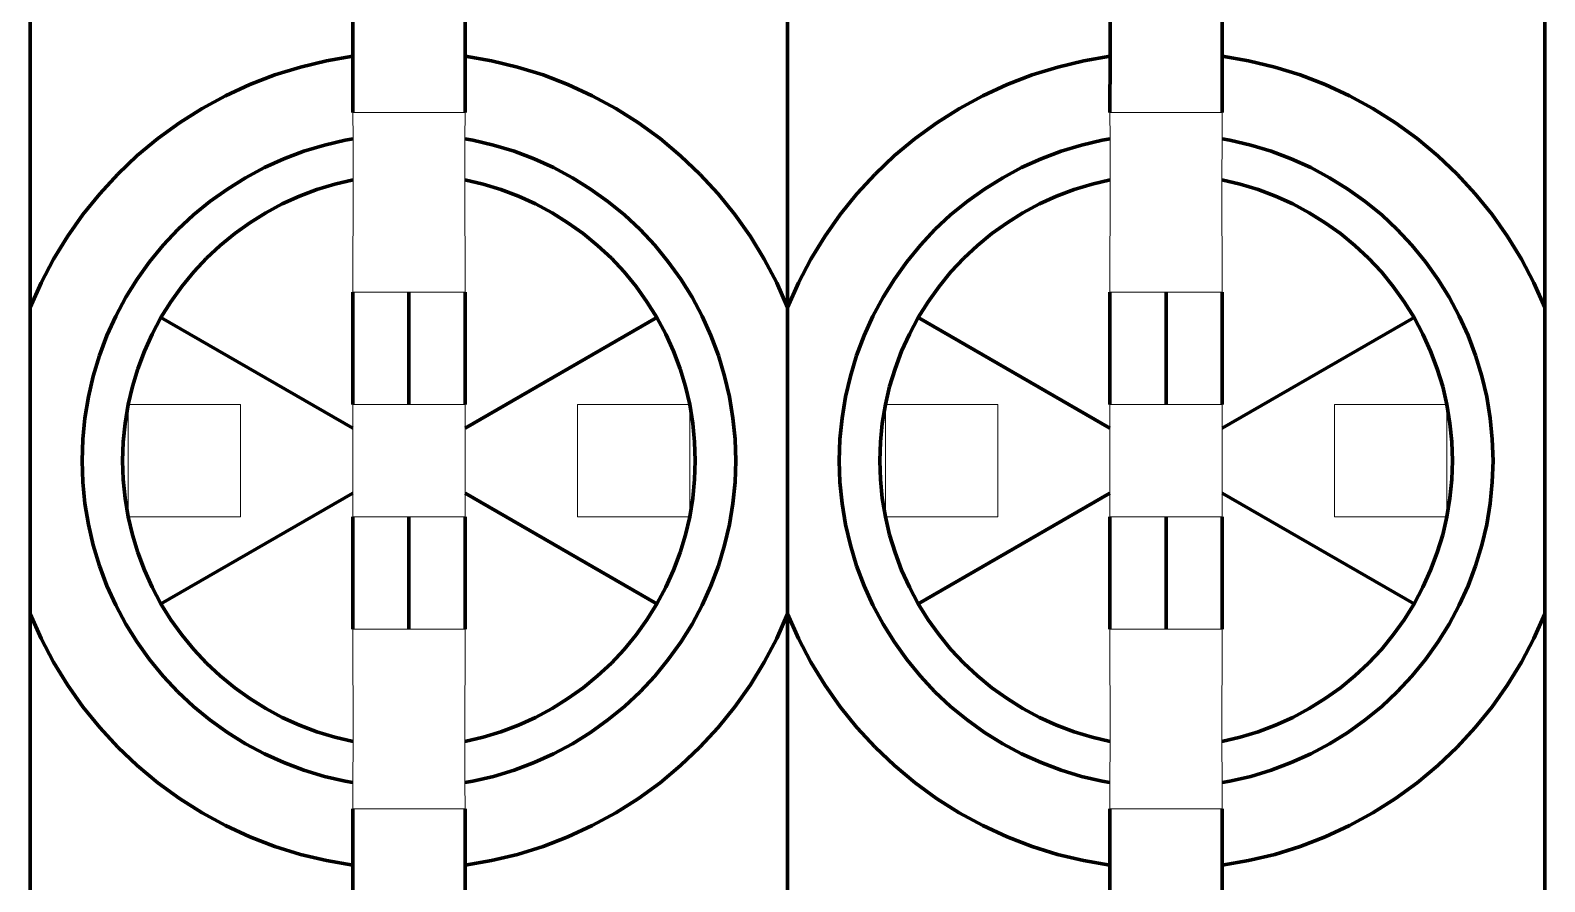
# Model space of a CAD drawing. Header units: millimetres. Extents: x -983 to 262, y -252 to 208.
# Drawn here: x 86.51 to 126.88, y 160.64 to 183.34 of the extents above; entities that cross this region are included whole.
import ezdxf

# ---------------------------------------------------------------- set-up
doc = ezdxf.new("R2010")
doc.units = ezdxf.units.MM
doc.header["$MEASUREMENT"] = 0
doc.layers.add('Layer 1', color=7, linetype='Continuous')

msp = doc.modelspace()

# ---------------------------------------------------------------- linework, layer by layer
at = {"layer": 'Layer 1', "lineweight": 80}
for points in [[(95.1091, 182.6491), (95.1091, 182.6491), (95.1056, 185.6432), (95.1056, 185.6432)], [(98.0998, 185.6432), (98.0998, 185.6432), (98.0998, 182.6491), (98.0998, 182.6491)], [(115.295, 182.6491), (115.295, 182.6491), (115.2915, 185.6432), (115.2915, 185.6432)], [(118.2857, 185.6432), (118.2857, 185.6432), (118.2857, 182.6491), (118.2857, 182.6491)], [(86.5089, 184.1161), (86.5089, 184.1161), (86.5089, 175.9496), (86.5089, 175.9496)], [(106.6948, 184.1161), (106.6948, 184.1161), (106.6948, 175.9496), (106.6948, 175.9496)], [(126.8807, 184.1161), (126.8807, 184.1161), (126.8807, 175.9496), (126.8807, 175.9496)], [(94.4064, 182.5291), (94.4064, 182.5291), (93.7123, 182.3611), (93.7123, 182.3611)], [(95.1091, 182.6491), (95.1091, 182.6491), (94.4064, 182.5291), (94.4064, 182.5291)], [(95.1056, 181.146), (95.1056, 181.146), (95.1091, 182.6491), (95.1091, 182.6491)], [(98.0998, 182.6491), (98.0998, 182.6491), (98.0998, 181.146), (98.0998, 181.146)], [(98.8025, 182.5291), (98.8025, 182.5291), (98.0998, 182.6491), (98.0998, 182.6491)], [(99.4966, 182.3611), (99.4966, 182.3611), (98.8025, 182.5291), (98.8025, 182.5291)], [(114.5923, 182.5291), (114.5923, 182.5291), (113.8982, 182.3611), (113.8982, 182.3611)], [(115.295, 182.6491), (115.295, 182.6491), (114.5923, 182.5291), (114.5923, 182.5291)], [(115.2915, 181.146), (115.2915, 181.146), (115.295, 182.6491), (115.295, 182.6491)], [(118.2857, 182.6491), (118.2857, 182.6491), (118.2857, 181.146), (118.2857, 181.146)], [(118.9884, 182.5291), (118.9884, 182.5291), (118.2857, 182.6491), (118.2857, 182.6491)], [(119.6825, 182.3611), (119.6825, 182.3611), (118.9884, 182.5291), (118.9884, 182.5291)], [(93.0319, 182.1503), (93.0319, 182.1503), (92.3652, 181.895), (92.3652, 181.895)], [(93.7123, 182.3611), (93.7123, 182.3611), (93.0319, 182.1503), (93.0319, 182.1503)], [(100.177, 182.1503), (100.177, 182.1503), (99.4966, 182.3611), (99.4966, 182.3611)], [(100.842, 181.8933), (100.842, 181.8933), (100.177, 182.1503), (100.177, 182.1503)], [(113.2178, 182.1503), (113.2178, 182.1503), (112.5511, 181.895), (112.5511, 181.895)], [(113.8982, 182.3611), (113.8982, 182.3611), (113.2178, 182.1503), (113.2178, 182.1503)], [(120.3629, 182.1503), (120.3629, 182.1503), (119.6825, 182.3611), (119.6825, 182.3611)], [(121.0279, 181.8933), (121.0279, 181.8933), (120.3629, 182.1503), (120.3629, 182.1503)], [(92.3652, 181.895), (92.3652, 181.895), (91.7173, 181.595), (91.7173, 181.595)], [(101.4898, 181.5933), (101.4898, 181.5933), (100.842, 181.8933), (100.842, 181.8933)], [(112.5511, 181.895), (112.5511, 181.895), (111.9032, 181.595), (111.9032, 181.595)], [(121.6757, 181.5933), (121.6757, 181.5933), (121.0279, 181.8933), (121.0279, 181.8933)], [(91.7173, 181.595), (91.7173, 181.595), (91.0918, 181.254), (91.0918, 181.254)], [(102.1171, 181.254), (102.1171, 181.254), (101.4898, 181.5933), (101.4898, 181.5933)], [(111.9032, 181.595), (111.9032, 181.595), (111.2777, 181.254), (111.2777, 181.254)], [(122.303, 181.254), (122.303, 181.254), (121.6757, 181.5933), (121.6757, 181.5933)], [(90.4885, 180.8735), (90.4885, 180.8735), (89.9109, 180.4536), (89.9109, 180.4536)], [(91.0918, 181.254), (91.0918, 181.254), (90.4885, 180.8735), (90.4885, 180.8735)], [(102.7186, 180.8718), (102.7186, 180.8718), (102.1171, 181.254), (102.1171, 181.254)], [(103.2962, 180.4519), (103.2962, 180.4519), (102.7186, 180.8718), (102.7186, 180.8718)], [(110.6744, 180.8735), (110.6744, 180.8735), (110.0968, 180.4536), (110.0968, 180.4536)], [(111.2777, 181.254), (111.2777, 181.254), (110.6744, 180.8735), (110.6744, 180.8735)], [(122.9045, 180.8718), (122.9045, 180.8718), (122.303, 181.254), (122.303, 181.254)], [(123.4821, 180.4519), (123.4821, 180.4519), (122.9045, 180.8718), (122.9045, 180.8718)], [(89.9109, 180.4536), (89.9109, 180.4536), (89.3625, 179.9977), (89.3625, 179.9977)], [(93.8014, 180.116), (93.8014, 180.116), (93.2684, 179.9155), (93.2684, 179.9155)], [(94.3481, 180.2805), (94.3481, 180.2805), (93.8014, 180.116), (93.8014, 180.116)], [(94.9017, 180.4108), (94.9017, 180.4108), (94.3481, 180.2805), (94.3481, 180.2805)], [(95.1125, 180.445), (95.1125, 180.445), (94.9017, 180.4108), (94.9017, 180.4108)], [(98.302, 180.4108), (98.302, 180.4108), (98.0963, 180.445), (98.0963, 180.445)], [(98.8573, 180.2805), (98.8573, 180.2805), (98.302, 180.4108), (98.302, 180.4108)], [(99.404, 180.116), (99.404, 180.116), (98.8573, 180.2805), (98.8573, 180.2805)], [(99.937, 179.9155), (99.937, 179.9155), (99.404, 180.116), (99.404, 180.116)], [(103.8447, 179.996), (103.8447, 179.996), (103.2962, 180.4519), (103.2962, 180.4519)], [(110.0968, 180.4536), (110.0968, 180.4536), (109.5484, 179.9977), (109.5484, 179.9977)], [(113.9873, 180.116), (113.9873, 180.116), (113.4543, 179.9155), (113.4543, 179.9155)], [(114.534, 180.2805), (114.534, 180.2805), (113.9873, 180.116), (113.9873, 180.116)], [(115.0876, 180.4108), (115.0876, 180.4108), (114.534, 180.2805), (114.534, 180.2805)], [(115.2984, 180.445), (115.2984, 180.445), (115.0876, 180.4108), (115.0876, 180.4108)], [(118.4879, 180.4108), (118.4879, 180.4108), (118.2822, 180.445), (118.2822, 180.445)], [(119.0432, 180.2805), (119.0432, 180.2805), (118.4879, 180.4108), (118.4879, 180.4108)], [(119.5899, 180.116), (119.5899, 180.116), (119.0432, 180.2805), (119.0432, 180.2805)], [(120.1229, 179.9155), (120.1229, 179.9155), (119.5899, 180.116), (119.5899, 180.116)], [(124.0306, 179.996), (124.0306, 179.996), (123.4821, 180.4519), (123.4821, 180.4519)], [(89.3625, 179.9977), (89.3625, 179.9977), (88.8449, 179.5058), (88.8449, 179.5058)], [(92.7491, 179.6789), (92.7491, 179.6789), (92.2452, 179.4099), (92.2452, 179.4099)], [(93.2684, 179.9155), (93.2684, 179.9155), (92.7491, 179.6789), (92.7491, 179.6789)], [(100.4563, 179.6789), (100.4563, 179.6789), (99.937, 179.9155), (99.937, 179.9155)], [(100.9602, 179.4099), (100.9602, 179.4099), (100.4563, 179.6789), (100.4563, 179.6789)], [(104.3605, 179.5041), (104.3605, 179.5041), (103.8447, 179.996), (103.8447, 179.996)], [(109.5484, 179.9977), (109.5484, 179.9977), (109.0308, 179.5058), (109.0308, 179.5058)], [(112.935, 179.6789), (112.935, 179.6789), (112.4311, 179.4099), (112.4311, 179.4099)], [(113.4543, 179.9155), (113.4543, 179.9155), (112.935, 179.6789), (112.935, 179.6789)], [(120.6422, 179.6789), (120.6422, 179.6789), (120.1229, 179.9155), (120.1229, 179.9155)], [(121.1461, 179.4099), (121.1461, 179.4099), (120.6422, 179.6789), (120.6422, 179.6789)], [(124.5464, 179.5041), (124.5464, 179.5041), (124.0306, 179.996), (124.0306, 179.996)], [(88.8449, 179.5058), (88.8449, 179.5058), (88.3616, 178.9814), (88.3616, 178.9814)], [(92.2452, 179.4099), (92.2452, 179.4099), (91.7619, 179.1082), (91.7619, 179.1082)], [(95.1142, 179.3499), (95.1142, 179.3499), (94.6275, 179.235), (94.6275, 179.235)], [(98.5779, 179.235), (98.5779, 179.235), (98.0912, 179.3499), (98.0912, 179.3499)], [(101.4435, 179.1082), (101.4435, 179.1082), (100.9602, 179.4099), (100.9602, 179.4099)], [(104.8438, 178.9797), (104.8438, 178.9797), (104.3605, 179.5041), (104.3605, 179.5041)], [(109.0308, 179.5058), (109.0308, 179.5058), (108.5475, 178.9814), (108.5475, 178.9814)], [(112.4311, 179.4099), (112.4311, 179.4099), (111.9478, 179.1082), (111.9478, 179.1082)], [(115.3001, 179.3499), (115.3001, 179.3499), (114.8134, 179.235), (114.8134, 179.235)], [(118.7638, 179.235), (118.7638, 179.235), (118.2771, 179.3499), (118.2771, 179.3499)], [(121.6294, 179.1082), (121.6294, 179.1082), (121.1461, 179.4099), (121.1461, 179.4099)], [(125.0297, 178.9797), (125.0297, 178.9797), (124.5464, 179.5041), (124.5464, 179.5041)], [(88.3616, 178.9814), (88.3616, 178.9814), (87.9125, 178.4261), (87.9125, 178.4261)], [(91.7619, 179.1082), (91.7619, 179.1082), (91.2974, 178.7774), (91.2974, 178.7774)], [(93.6831, 178.9146), (93.6831, 178.9146), (93.2272, 178.7089), (93.2272, 178.7089)], [(94.1493, 179.0911), (94.1493, 179.0911), (93.6831, 178.9146), (93.6831, 178.9146)], [(94.6275, 179.235), (94.6275, 179.235), (94.1493, 179.0911), (94.1493, 179.0911)], [(99.0561, 179.0911), (99.0561, 179.0911), (98.5779, 179.235), (98.5779, 179.235)], [(99.5223, 178.9146), (99.5223, 178.9146), (99.0561, 179.0911), (99.0561, 179.0911)], [(99.9782, 178.7089), (99.9782, 178.7089), (99.5223, 178.9146), (99.5223, 178.9146)], [(101.9063, 178.7774), (101.9063, 178.7774), (101.4435, 179.1082), (101.4435, 179.1082)], [(105.2929, 178.4261), (105.2929, 178.4261), (104.8438, 178.9797), (104.8438, 178.9797)], [(108.5475, 178.9814), (108.5475, 178.9814), (108.0984, 178.4261), (108.0984, 178.4261)], [(111.9478, 179.1082), (111.9478, 179.1082), (111.4833, 178.7774), (111.4833, 178.7774)], [(113.869, 178.9146), (113.869, 178.9146), (113.4131, 178.7089), (113.4131, 178.7089)], [(114.3352, 179.0911), (114.3352, 179.0911), (113.869, 178.9146), (113.869, 178.9146)], [(114.8134, 179.235), (114.8134, 179.235), (114.3352, 179.0911), (114.3352, 179.0911)], [(119.242, 179.0911), (119.242, 179.0911), (118.7638, 179.235), (118.7638, 179.235)], [(119.7082, 178.9146), (119.7082, 178.9146), (119.242, 179.0911), (119.242, 179.0911)], [(120.1641, 178.7089), (120.1641, 178.7089), (119.7082, 178.9146), (119.7082, 178.9146)], [(122.0922, 178.7774), (122.0922, 178.7774), (121.6294, 179.1082), (121.6294, 179.1082)], [(125.4788, 178.4261), (125.4788, 178.4261), (125.0297, 178.9797), (125.0297, 178.9797)], [(91.2974, 178.7774), (91.2974, 178.7774), (90.857, 178.4158), (90.857, 178.4158)], [(92.7868, 178.4724), (92.7868, 178.4724), (92.3635, 178.2084), (92.3635, 178.2084)], [(93.2272, 178.7089), (93.2272, 178.7089), (92.7868, 178.4724), (92.7868, 178.4724)], [(100.4186, 178.4724), (100.4186, 178.4724), (99.9782, 178.7089), (99.9782, 178.7089)], [(100.842, 178.2084), (100.842, 178.2084), (100.4186, 178.4724), (100.4186, 178.4724)], [(102.3485, 178.4158), (102.3485, 178.4158), (101.9063, 178.7774), (101.9063, 178.7774)], [(111.4833, 178.7774), (111.4833, 178.7774), (111.0429, 178.4158), (111.0429, 178.4158)], [(112.9727, 178.4724), (112.9727, 178.4724), (112.5494, 178.2084), (112.5494, 178.2084)], [(113.4131, 178.7089), (113.4131, 178.7089), (112.9727, 178.4724), (112.9727, 178.4724)], [(120.6045, 178.4724), (120.6045, 178.4724), (120.1641, 178.7089), (120.1641, 178.7089)], [(121.0279, 178.2084), (121.0279, 178.2084), (120.6045, 178.4724), (120.6045, 178.4724)], [(122.5344, 178.4158), (122.5344, 178.4158), (122.0922, 178.7774), (122.0922, 178.7774)], [(87.9125, 178.4261), (87.9125, 178.4261), (87.5012, 177.8434), (87.5012, 177.8434)], [(90.857, 178.4158), (90.857, 178.4158), (90.4405, 178.0251), (90.4405, 178.0251)], [(92.3635, 178.2084), (92.3635, 178.2084), (91.9573, 177.9188), (91.9573, 177.9188)], [(101.2482, 177.9188), (101.2482, 177.9188), (100.842, 178.2084), (100.842, 178.2084)], [(102.7632, 178.0251), (102.7632, 178.0251), (102.3485, 178.4158), (102.3485, 178.4158)], [(105.7042, 177.8417), (105.7042, 177.8417), (105.2929, 178.4261), (105.2929, 178.4261)], [(108.0984, 178.4261), (108.0984, 178.4261), (107.6871, 177.8434), (107.6871, 177.8434)], [(111.0429, 178.4158), (111.0429, 178.4158), (110.6264, 178.0251), (110.6264, 178.0251)], [(112.5494, 178.2084), (112.5494, 178.2084), (112.1432, 177.9188), (112.1432, 177.9188)], [(121.4341, 177.9188), (121.4341, 177.9188), (121.0279, 178.2084), (121.0279, 178.2084)], [(122.9491, 178.0251), (122.9491, 178.0251), (122.5344, 178.4158), (122.5344, 178.4158)], [(125.8901, 177.8417), (125.8901, 177.8417), (125.4788, 178.4261), (125.4788, 178.4261)], [(87.5012, 177.8434), (87.5012, 177.8434), (87.131, 177.235), (87.131, 177.235)], [(90.4405, 178.0251), (90.4405, 178.0251), (90.0514, 177.6086), (90.0514, 177.6086)], [(91.9573, 177.9188), (91.9573, 177.9188), (91.5716, 177.6017), (91.5716, 177.6017)], [(101.6338, 177.6017), (101.6338, 177.6017), (101.2482, 177.9188), (101.2482, 177.9188)], [(103.154, 177.6086), (103.154, 177.6086), (102.7632, 178.0251), (102.7632, 178.0251)], [(106.0761, 177.2333), (106.0761, 177.2333), (105.7042, 177.8417), (105.7042, 177.8417)], [(107.6871, 177.8434), (107.6871, 177.8434), (107.3169, 177.235), (107.3169, 177.235)], [(110.6264, 178.0251), (110.6264, 178.0251), (110.2373, 177.6086), (110.2373, 177.6086)], [(112.1432, 177.9188), (112.1432, 177.9188), (111.7575, 177.6017), (111.7575, 177.6017)], [(121.8197, 177.6017), (121.8197, 177.6017), (121.4341, 177.9188), (121.4341, 177.9188)], [(123.3399, 177.6086), (123.3399, 177.6086), (122.9491, 178.0251), (122.9491, 178.0251)], [(126.262, 177.2333), (126.262, 177.2333), (125.8901, 177.8417), (125.8901, 177.8417)], [(87.131, 177.235), (87.131, 177.235), (86.7985, 176.6025), (86.7985, 176.6025)], [(90.0514, 177.6086), (90.0514, 177.6086), (89.6898, 177.1681), (89.6898, 177.1681)], [(91.2066, 177.2607), (91.2066, 177.2607), (90.8655, 176.8956), (90.8655, 176.8956)], [(91.5716, 177.6017), (91.5716, 177.6017), (91.2066, 177.2607), (91.2066, 177.2607)], [(101.9988, 177.2607), (101.9988, 177.2607), (101.6338, 177.6017), (101.6338, 177.6017)], [(102.3399, 176.8956), (102.3399, 176.8956), (101.9988, 177.2607), (101.9988, 177.2607)], [(103.5156, 177.1681), (103.5156, 177.1681), (103.154, 177.6086), (103.154, 177.6086)], [(106.4069, 176.6025), (106.4069, 176.6025), (106.0761, 177.2333), (106.0761, 177.2333)], [(107.3169, 177.235), (107.3169, 177.235), (106.9844, 176.6025), (106.9844, 176.6025)], [(110.2373, 177.6086), (110.2373, 177.6086), (109.8757, 177.1681), (109.8757, 177.1681)], [(111.3925, 177.2607), (111.3925, 177.2607), (111.0514, 176.8956), (111.0514, 176.8956)], [(111.7575, 177.6017), (111.7575, 177.6017), (111.3925, 177.2607), (111.3925, 177.2607)], [(122.1847, 177.2607), (122.1847, 177.2607), (121.8197, 177.6017), (121.8197, 177.6017)], [(122.5258, 176.8956), (122.5258, 176.8956), (122.1847, 177.2607), (122.1847, 177.2607)], [(123.7015, 177.1681), (123.7015, 177.1681), (123.3399, 177.6086), (123.3399, 177.6086)], [(126.5928, 176.6025), (126.5928, 176.6025), (126.262, 177.2333), (126.262, 177.2333)], [(89.6898, 177.1681), (89.6898, 177.1681), (89.3573, 176.7054), (89.3573, 176.7054)], [(90.8655, 176.8956), (90.8655, 176.8956), (90.5485, 176.51), (90.5485, 176.51)], [(102.657, 176.51), (102.657, 176.51), (102.3399, 176.8956), (102.3399, 176.8956)], [(103.8481, 176.7054), (103.8481, 176.7054), (103.5156, 177.1681), (103.5156, 177.1681)], [(109.8757, 177.1681), (109.8757, 177.1681), (109.5432, 176.7054), (109.5432, 176.7054)], [(111.0514, 176.8956), (111.0514, 176.8956), (110.7344, 176.51), (110.7344, 176.51)], [(122.8429, 176.51), (122.8429, 176.51), (122.5258, 176.8956), (122.5258, 176.8956)], [(124.034, 176.7054), (124.034, 176.7054), (123.7015, 177.1681), (123.7015, 177.1681)], [(86.7985, 176.6025), (86.7985, 176.6025), (86.5089, 175.9496), (86.5089, 175.9496)], [(89.3573, 176.7054), (89.3573, 176.7054), (89.0557, 176.2204), (89.0557, 176.2204)], [(90.5485, 176.51), (90.5485, 176.51), (90.2571, 176.1038), (90.2571, 176.1038)], [(102.9483, 176.1038), (102.9483, 176.1038), (102.657, 176.51), (102.657, 176.51)], [(104.1497, 176.2204), (104.1497, 176.2204), (103.8481, 176.7054), (103.8481, 176.7054)], [(106.6948, 175.9496), (106.6948, 175.9496), (106.4069, 176.6025), (106.4069, 176.6025)], [(106.9844, 176.6025), (106.9844, 176.6025), (106.6948, 175.9496), (106.6948, 175.9496)], [(109.5432, 176.7054), (109.5432, 176.7054), (109.2416, 176.2204), (109.2416, 176.2204)], [(110.7344, 176.51), (110.7344, 176.51), (110.443, 176.1038), (110.443, 176.1038)], [(123.1342, 176.1038), (123.1342, 176.1038), (122.8429, 176.51), (122.8429, 176.51)], [(124.3356, 176.2204), (124.3356, 176.2204), (124.034, 176.7054), (124.034, 176.7054)], [(126.8807, 175.9496), (126.8807, 175.9496), (126.5928, 176.6025), (126.5928, 176.6025)], [(89.0557, 176.2204), (89.0557, 176.2204), (88.7866, 175.7182), (88.7866, 175.7182)], [(90.2571, 176.1038), (90.2571, 176.1038), (89.9932, 175.6805), (89.9932, 175.6805)], [(95.1056, 176.3557), (95.1056, 176.3557), (95.1056, 173.3616), (95.1056, 173.3616)], [(96.6036, 176.3557), (96.6036, 176.3557), (96.6036, 173.3616), (96.6036, 173.3616)], [(98.0998, 176.3557), (98.0998, 176.3557), (98.0998, 173.3616), (98.0998, 173.3616)], [(103.2122, 175.6805), (103.2122, 175.6805), (102.9483, 176.1038), (102.9483, 176.1038)], [(104.4171, 175.7182), (104.4171, 175.7182), (104.1497, 176.2204), (104.1497, 176.2204)], [(109.2416, 176.2204), (109.2416, 176.2204), (108.9725, 175.7182), (108.9725, 175.7182)], [(110.443, 176.1038), (110.443, 176.1038), (110.1791, 175.6805), (110.1791, 175.6805)], [(115.2915, 176.3557), (115.2915, 176.3557), (115.2915, 173.3616), (115.2915, 173.3616)], [(116.7895, 176.3557), (116.7895, 176.3557), (116.7895, 173.3616), (116.7895, 173.3616)], [(118.2857, 176.3557), (118.2857, 176.3557), (118.2857, 173.3616), (118.2857, 173.3616)], [(123.3981, 175.6805), (123.3981, 175.6805), (123.1342, 176.1038), (123.1342, 176.1038)], [(124.603, 175.7182), (124.603, 175.7182), (124.3356, 176.2204), (124.3356, 176.2204)], [(86.5089, 175.9496), (86.5089, 175.9496), (86.5089, 167.7778), (86.5089, 167.7778)], [(88.7866, 175.7182), (88.7866, 175.7182), (88.5518, 175.1989), (88.5518, 175.1989)], [(89.9932, 175.6805), (89.9932, 175.6805), (89.7584, 175.24), (89.7584, 175.24)], [(89.9932, 175.6805), (89.9932, 175.6805), (95.1056, 172.7275), (95.1056, 172.7275)], [(103.2122, 175.6805), (103.2122, 175.6805), (98.0998, 172.7275), (98.0998, 172.7275)], [(103.447, 175.24), (103.447, 175.24), (103.2122, 175.6805), (103.2122, 175.6805)], [(104.6536, 175.1989), (104.6536, 175.1989), (104.4171, 175.7182), (104.4171, 175.7182)], [(106.6948, 175.9496), (106.6948, 175.9496), (106.6948, 167.7778), (106.6948, 167.7778)], [(108.9725, 175.7182), (108.9725, 175.7182), (108.7377, 175.1989), (108.7377, 175.1989)], [(110.1791, 175.6805), (110.1791, 175.6805), (109.9443, 175.24), (109.9443, 175.24)], [(110.1791, 175.6805), (110.1791, 175.6805), (115.2915, 172.7275), (115.2915, 172.7275)], [(123.3981, 175.6805), (123.3981, 175.6805), (118.2857, 172.7275), (118.2857, 172.7275)], [(123.6329, 175.24), (123.6329, 175.24), (123.3981, 175.6805), (123.3981, 175.6805)], [(124.8395, 175.1989), (124.8395, 175.1989), (124.603, 175.7182), (124.603, 175.7182)], [(126.8807, 175.9496), (126.8807, 175.9496), (126.8807, 167.7778), (126.8807, 167.7778)], [(89.7584, 175.24), (89.7584, 175.24), (89.551, 174.7841), (89.551, 174.7841)], [(103.6527, 174.7841), (103.6527, 174.7841), (103.447, 175.24), (103.447, 175.24)], [(109.9443, 175.24), (109.9443, 175.24), (109.7369, 174.7841), (109.7369, 174.7841)], [(123.8386, 174.7841), (123.8386, 174.7841), (123.6329, 175.24), (123.6329, 175.24)], [(88.5518, 175.1989), (88.5518, 175.1989), (88.3513, 174.6642), (88.3513, 174.6642)], [(104.8541, 174.6642), (104.8541, 174.6642), (104.6536, 175.1989), (104.6536, 175.1989)], [(108.7377, 175.1989), (108.7377, 175.1989), (108.5372, 174.6642), (108.5372, 174.6642)], [(125.04, 174.6642), (125.04, 174.6642), (124.8395, 175.1989), (124.8395, 175.1989)], [(88.3513, 174.6642), (88.3513, 174.6642), (88.185, 174.1192), (88.185, 174.1192)], [(89.551, 174.7841), (89.551, 174.7841), (89.3762, 174.3162), (89.3762, 174.3162)], [(103.8292, 174.3162), (103.8292, 174.3162), (103.6527, 174.7841), (103.6527, 174.7841)], [(105.0187, 174.1192), (105.0187, 174.1192), (104.8541, 174.6642), (104.8541, 174.6642)], [(108.5372, 174.6642), (108.5372, 174.6642), (108.3709, 174.1192), (108.3709, 174.1192)], [(109.7369, 174.7841), (109.7369, 174.7841), (109.5621, 174.3162), (109.5621, 174.3162)], [(124.0151, 174.3162), (124.0151, 174.3162), (123.8386, 174.7841), (123.8386, 174.7841)], [(125.2046, 174.1192), (125.2046, 174.1192), (125.04, 174.6642), (125.04, 174.6642)], [(88.185, 174.1192), (88.185, 174.1192), (88.0565, 173.5639), (88.0565, 173.5639)], [(89.3762, 174.3162), (89.3762, 174.3162), (89.2305, 173.8381), (89.2305, 173.8381)], [(103.9749, 173.8381), (103.9749, 173.8381), (103.8292, 174.3162), (103.8292, 174.3162)], [(105.1489, 173.5639), (105.1489, 173.5639), (105.0187, 174.1192), (105.0187, 174.1192)], [(108.3709, 174.1192), (108.3709, 174.1192), (108.2424, 173.5639), (108.2424, 173.5639)], [(109.5621, 174.3162), (109.5621, 174.3162), (109.4164, 173.8381), (109.4164, 173.8381)], [(124.1608, 173.8381), (124.1608, 173.8381), (124.0151, 174.3162), (124.0151, 174.3162)], [(125.3348, 173.5639), (125.3348, 173.5639), (125.2046, 174.1192), (125.2046, 174.1192)], [(89.2305, 173.8381), (89.2305, 173.8381), (89.1191, 173.3599), (89.1191, 173.3599)], [(104.088, 173.3616), (104.088, 173.3616), (103.9749, 173.8381), (103.9749, 173.8381)], [(109.4164, 173.8381), (109.4164, 173.8381), (109.305, 173.3599), (109.305, 173.3599)], [(124.2739, 173.3616), (124.2739, 173.3616), (124.1608, 173.8381), (124.1608, 173.8381)], [(88.0565, 173.5639), (88.0565, 173.5639), (87.964, 173.0017), (87.964, 173.0017)], [(89.1191, 173.3599), (89.1191, 173.3599), (89.0368, 172.8595), (89.0368, 172.8595)], [(104.1686, 172.8595), (104.1686, 172.8595), (104.088, 173.3616), (104.088, 173.3616)], [(105.2415, 173.0017), (105.2415, 173.0017), (105.1489, 173.5639), (105.1489, 173.5639)], [(108.2424, 173.5639), (108.2424, 173.5639), (108.1499, 173.0017), (108.1499, 173.0017)], [(109.305, 173.3599), (109.305, 173.3599), (109.2227, 172.8595), (109.2227, 172.8595)], [(124.3545, 172.8595), (124.3545, 172.8595), (124.2739, 173.3616), (124.2739, 173.3616)], [(125.4274, 173.0017), (125.4274, 173.0017), (125.3348, 173.5639), (125.3348, 173.5639)], [(87.964, 173.0017), (87.964, 173.0017), (87.9074, 172.4344), (87.9074, 172.4344)], [(89.0368, 172.8595), (89.0368, 172.8595), (88.9871, 172.3641), (88.9871, 172.3641)], [(104.2183, 172.3641), (104.2183, 172.3641), (104.1686, 172.8595), (104.1686, 172.8595)], [(105.298, 172.4344), (105.298, 172.4344), (105.2415, 173.0017), (105.2415, 173.0017)], [(108.1499, 173.0017), (108.1499, 173.0017), (108.0933, 172.4344), (108.0933, 172.4344)], [(109.2227, 172.8595), (109.2227, 172.8595), (109.173, 172.3641), (109.173, 172.3641)], [(124.4042, 172.3641), (124.4042, 172.3641), (124.3545, 172.8595), (124.3545, 172.8595)], [(125.4839, 172.4344), (125.4839, 172.4344), (125.4274, 173.0017), (125.4274, 173.0017)], [(87.9074, 172.4344), (87.9074, 172.4344), (87.8885, 171.8637), (87.8885, 171.8637)], [(105.3169, 171.8637), (105.3169, 171.8637), (105.298, 172.4344), (105.298, 172.4344)], [(108.0933, 172.4344), (108.0933, 172.4344), (108.0744, 171.8637), (108.0744, 171.8637)], [(125.5028, 171.8637), (125.5028, 171.8637), (125.4839, 172.4344), (125.4839, 172.4344)], [(88.9871, 172.3641), (88.9871, 172.3641), (88.97, 171.8637), (88.97, 171.8637)], [(104.2337, 171.8637), (104.2337, 171.8637), (104.2183, 172.3641), (104.2183, 172.3641)], [(109.173, 172.3641), (109.173, 172.3641), (109.1559, 171.8637), (109.1559, 171.8637)], [(124.4196, 171.8637), (124.4196, 171.8637), (124.4042, 172.3641), (124.4042, 172.3641)], [(87.8885, 171.8637), (87.8885, 171.8637), (87.9074, 171.2947), (87.9074, 171.2947)], [(88.97, 171.8637), (88.97, 171.8637), (88.9871, 171.365), (88.9871, 171.365)], [(104.2183, 171.365), (104.2183, 171.365), (104.2337, 171.8637), (104.2337, 171.8637)], [(105.298, 171.2947), (105.298, 171.2947), (105.3169, 171.8637), (105.3169, 171.8637)], [(108.0744, 171.8637), (108.0744, 171.8637), (108.0933, 171.2947), (108.0933, 171.2947)], [(109.1559, 171.8637), (109.1559, 171.8637), (109.173, 171.365), (109.173, 171.365)], [(124.4042, 171.365), (124.4042, 171.365), (124.4196, 171.8637), (124.4196, 171.8637)], [(125.4839, 171.2947), (125.4839, 171.2947), (125.5028, 171.8637), (125.5028, 171.8637)], [(87.9074, 171.2947), (87.9074, 171.2947), (87.964, 170.7257), (87.964, 170.7257)], [(88.9871, 171.365), (88.9871, 171.365), (89.0368, 170.8679), (89.0368, 170.8679)], [(104.1686, 170.8679), (104.1686, 170.8679), (104.2183, 171.365), (104.2183, 171.365)], [(105.2415, 170.7257), (105.2415, 170.7257), (105.298, 171.2947), (105.298, 171.2947)], [(108.0933, 171.2947), (108.0933, 171.2947), (108.1499, 170.7257), (108.1499, 170.7257)], [(109.173, 171.365), (109.173, 171.365), (109.2227, 170.8679), (109.2227, 170.8679)], [(124.3545, 170.8679), (124.3545, 170.8679), (124.4042, 171.365), (124.4042, 171.365)], [(125.4274, 170.7257), (125.4274, 170.7257), (125.4839, 171.2947), (125.4839, 171.2947)], [(89.0368, 170.8679), (89.0368, 170.8679), (89.1174, 170.3675), (89.1174, 170.3675)], [(95.1056, 170.9999), (95.1056, 170.9999), (89.9932, 168.0486), (89.9932, 168.0486)], [(98.0998, 170.9999), (98.0998, 170.9999), (103.2122, 168.0486), (103.2122, 168.0486)], [(104.088, 170.3675), (104.088, 170.3675), (104.1686, 170.8679), (104.1686, 170.8679)], [(109.2227, 170.8679), (109.2227, 170.8679), (109.3033, 170.3675), (109.3033, 170.3675)], [(115.2915, 170.9999), (115.2915, 170.9999), (110.1791, 168.0486), (110.1791, 168.0486)], [(118.2857, 170.9999), (118.2857, 170.9999), (123.3981, 168.0486), (123.3981, 168.0486)], [(124.2739, 170.3675), (124.2739, 170.3675), (124.3545, 170.8679), (124.3545, 170.8679)], [(87.964, 170.7257), (87.964, 170.7257), (88.0565, 170.1635), (88.0565, 170.1635)], [(105.1489, 170.1635), (105.1489, 170.1635), (105.2415, 170.7257), (105.2415, 170.7257)], [(108.1499, 170.7257), (108.1499, 170.7257), (108.2424, 170.1635), (108.2424, 170.1635)], [(125.3348, 170.1635), (125.3348, 170.1635), (125.4274, 170.7257), (125.4274, 170.7257)], [(88.0565, 170.1635), (88.0565, 170.1635), (88.185, 169.6082), (88.185, 169.6082)], [(89.1174, 170.3675), (89.1174, 170.3675), (89.2305, 169.8893), (89.2305, 169.8893)], [(95.1056, 170.3675), (95.1056, 170.3675), (95.1056, 167.3734), (95.1056, 167.3734)], [(96.6036, 170.3675), (96.6036, 170.3675), (96.6036, 167.3734), (96.6036, 167.3734)], [(98.0998, 170.3675), (98.0998, 170.3675), (98.0998, 167.3734), (98.0998, 167.3734)], [(103.9749, 169.8893), (103.9749, 169.8893), (104.088, 170.3675), (104.088, 170.3675)], [(105.0187, 169.6082), (105.0187, 169.6082), (105.1489, 170.1635), (105.1489, 170.1635)], [(108.2424, 170.1635), (108.2424, 170.1635), (108.3709, 169.6082), (108.3709, 169.6082)], [(109.3033, 170.3675), (109.3033, 170.3675), (109.4164, 169.8893), (109.4164, 169.8893)], [(115.2915, 170.3675), (115.2915, 170.3675), (115.2915, 167.3734), (115.2915, 167.3734)], [(116.7895, 170.3675), (116.7895, 170.3675), (116.7895, 167.3734), (116.7895, 167.3734)], [(118.2857, 170.3675), (118.2857, 170.3675), (118.2857, 167.3734), (118.2857, 167.3734)], [(124.1608, 169.8893), (124.1608, 169.8893), (124.2739, 170.3675), (124.2739, 170.3675)], [(125.2046, 169.6082), (125.2046, 169.6082), (125.3348, 170.1635), (125.3348, 170.1635)], [(88.185, 169.6082), (88.185, 169.6082), (88.3513, 169.0632), (88.3513, 169.0632)], [(89.2305, 169.8893), (89.2305, 169.8893), (89.3762, 169.4112), (89.3762, 169.4112)], [(103.8292, 169.4112), (103.8292, 169.4112), (103.9749, 169.8893), (103.9749, 169.8893)], [(104.8541, 169.0632), (104.8541, 169.0632), (105.0187, 169.6082), (105.0187, 169.6082)], [(108.3709, 169.6082), (108.3709, 169.6082), (108.5372, 169.0632), (108.5372, 169.0632)], [(109.4164, 169.8893), (109.4164, 169.8893), (109.5621, 169.4112), (109.5621, 169.4112)], [(124.0151, 169.4112), (124.0151, 169.4112), (124.1608, 169.8893), (124.1608, 169.8893)], [(125.04, 169.0632), (125.04, 169.0632), (125.2046, 169.6082), (125.2046, 169.6082)], [(89.3762, 169.4112), (89.3762, 169.4112), (89.551, 168.9433), (89.551, 168.9433)], [(103.6527, 168.9433), (103.6527, 168.9433), (103.8292, 169.4112), (103.8292, 169.4112)], [(109.5621, 169.4112), (109.5621, 169.4112), (109.7369, 168.9433), (109.7369, 168.9433)], [(123.8386, 168.9433), (123.8386, 168.9433), (124.0151, 169.4112), (124.0151, 169.4112)], [(88.3513, 169.0632), (88.3513, 169.0632), (88.5518, 168.5285), (88.5518, 168.5285)], [(89.551, 168.9433), (89.551, 168.9433), (89.7584, 168.4891), (89.7584, 168.4891)], [(103.447, 168.4891), (103.447, 168.4891), (103.6527, 168.9433), (103.6527, 168.9433)], [(104.6536, 168.5285), (104.6536, 168.5285), (104.8541, 169.0632), (104.8541, 169.0632)], [(108.5372, 169.0632), (108.5372, 169.0632), (108.7377, 168.5285), (108.7377, 168.5285)], [(109.7369, 168.9433), (109.7369, 168.9433), (109.9443, 168.4891), (109.9443, 168.4891)], [(123.6329, 168.4891), (123.6329, 168.4891), (123.8386, 168.9433), (123.8386, 168.9433)], [(124.8395, 168.5285), (124.8395, 168.5285), (125.04, 169.0632), (125.04, 169.0632)], [(88.5518, 168.5285), (88.5518, 168.5285), (88.7866, 168.0092), (88.7866, 168.0092)], [(89.7584, 168.4891), (89.7584, 168.4891), (89.9932, 168.0486), (89.9932, 168.0486)], [(103.2122, 168.0486), (103.2122, 168.0486), (103.447, 168.4891), (103.447, 168.4891)], [(104.4171, 168.0092), (104.4171, 168.0092), (104.6536, 168.5285), (104.6536, 168.5285)], [(108.7377, 168.5285), (108.7377, 168.5285), (108.9725, 168.0092), (108.9725, 168.0092)], [(109.9443, 168.4891), (109.9443, 168.4891), (110.1791, 168.0486), (110.1791, 168.0486)], [(123.3981, 168.0486), (123.3981, 168.0486), (123.6329, 168.4891), (123.6329, 168.4891)], [(124.603, 168.0092), (124.603, 168.0092), (124.8395, 168.5285), (124.8395, 168.5285)], [(88.7866, 168.0092), (88.7866, 168.0092), (89.0557, 167.507), (89.0557, 167.507)], [(89.9932, 168.0486), (89.9932, 168.0486), (90.2571, 167.6236), (90.2571, 167.6236)], [(102.9483, 167.6236), (102.9483, 167.6236), (103.2122, 168.0486), (103.2122, 168.0486)], [(104.1497, 167.507), (104.1497, 167.507), (104.4171, 168.0092), (104.4171, 168.0092)], [(108.9725, 168.0092), (108.9725, 168.0092), (109.2416, 167.507), (109.2416, 167.507)], [(110.1791, 168.0486), (110.1791, 168.0486), (110.443, 167.6236), (110.443, 167.6236)], [(123.1342, 167.6236), (123.1342, 167.6236), (123.3981, 168.0486), (123.3981, 168.0486)], [(124.3356, 167.507), (124.3356, 167.507), (124.603, 168.0092), (124.603, 168.0092)], [(86.5089, 167.7778), (86.5089, 167.7778), (86.5089, 159.613), (86.5089, 159.613)], [(86.5089, 167.7778), (86.5089, 167.7778), (86.7985, 167.1266), (86.7985, 167.1266)], [(90.2571, 167.6236), (90.2571, 167.6236), (90.5485, 167.2191), (90.5485, 167.2191)], [(102.657, 167.2191), (102.657, 167.2191), (102.9483, 167.6236), (102.9483, 167.6236)], [(106.4069, 167.1266), (106.4069, 167.1266), (106.6948, 167.7778), (106.6948, 167.7778)], [(106.6948, 167.7778), (106.6948, 167.7778), (106.6948, 159.613), (106.6948, 159.613)], [(106.6948, 167.7778), (106.6948, 167.7778), (106.9844, 167.1266), (106.9844, 167.1266)], [(110.443, 167.6236), (110.443, 167.6236), (110.7344, 167.2191), (110.7344, 167.2191)], [(122.8429, 167.2191), (122.8429, 167.2191), (123.1342, 167.6236), (123.1342, 167.6236)], [(126.5928, 167.1266), (126.5928, 167.1266), (126.8807, 167.7778), (126.8807, 167.7778)], [(126.8807, 167.7778), (126.8807, 167.7778), (126.8807, 159.613), (126.8807, 159.613)], [(89.0557, 167.507), (89.0557, 167.507), (89.3573, 167.022), (89.3573, 167.022)], [(90.5485, 167.2191), (90.5485, 167.2191), (90.8655, 166.8318), (90.8655, 166.8318)], [(102.3399, 166.8318), (102.3399, 166.8318), (102.657, 167.2191), (102.657, 167.2191)], [(103.8481, 167.022), (103.8481, 167.022), (104.1497, 167.507), (104.1497, 167.507)], [(109.2416, 167.507), (109.2416, 167.507), (109.5432, 167.022), (109.5432, 167.022)], [(110.7344, 167.2191), (110.7344, 167.2191), (111.0514, 166.8318), (111.0514, 166.8318)], [(122.5258, 166.8318), (122.5258, 166.8318), (122.8429, 167.2191), (122.8429, 167.2191)], [(124.034, 167.022), (124.034, 167.022), (124.3356, 167.507), (124.3356, 167.507)], [(86.7985, 167.1266), (86.7985, 167.1266), (87.131, 166.4942), (87.131, 166.4942)], [(89.3573, 167.022), (89.3573, 167.022), (89.6898, 166.5593), (89.6898, 166.5593)], [(90.8655, 166.8318), (90.8655, 166.8318), (91.2066, 166.4667), (91.2066, 166.4667)], [(101.9988, 166.4667), (101.9988, 166.4667), (102.3399, 166.8318), (102.3399, 166.8318)], [(103.5156, 166.5593), (103.5156, 166.5593), (103.8481, 167.022), (103.8481, 167.022)], [(106.0761, 166.4942), (106.0761, 166.4942), (106.4069, 167.1266), (106.4069, 167.1266)], [(106.9844, 167.1266), (106.9844, 167.1266), (107.3169, 166.4942), (107.3169, 166.4942)], [(109.5432, 167.022), (109.5432, 167.022), (109.8757, 166.5593), (109.8757, 166.5593)], [(111.0514, 166.8318), (111.0514, 166.8318), (111.3925, 166.4667), (111.3925, 166.4667)], [(122.1847, 166.4667), (122.1847, 166.4667), (122.5258, 166.8318), (122.5258, 166.8318)], [(123.7015, 166.5593), (123.7015, 166.5593), (124.034, 167.022), (124.034, 167.022)], [(126.262, 166.4942), (126.262, 166.4942), (126.5928, 167.1266), (126.5928, 167.1266)], [(87.131, 166.4942), (87.131, 166.4942), (87.5012, 165.8857), (87.5012, 165.8857)], [(89.6898, 166.5593), (89.6898, 166.5593), (90.0514, 166.1188), (90.0514, 166.1188)], [(91.2066, 166.4667), (91.2066, 166.4667), (91.5716, 166.1257), (91.5716, 166.1257)], [(101.6338, 166.1257), (101.6338, 166.1257), (101.9988, 166.4667), (101.9988, 166.4667)], [(103.154, 166.1188), (103.154, 166.1188), (103.5156, 166.5593), (103.5156, 166.5593)], [(105.7042, 165.8857), (105.7042, 165.8857), (106.0761, 166.4942), (106.0761, 166.4942)], [(107.3169, 166.4942), (107.3169, 166.4942), (107.6871, 165.8857), (107.6871, 165.8857)], [(109.8757, 166.5593), (109.8757, 166.5593), (110.2373, 166.1188), (110.2373, 166.1188)], [(111.3925, 166.4667), (111.3925, 166.4667), (111.7575, 166.1257), (111.7575, 166.1257)], [(121.8197, 166.1257), (121.8197, 166.1257), (122.1847, 166.4667), (122.1847, 166.4667)], [(123.3399, 166.1188), (123.3399, 166.1188), (123.7015, 166.5593), (123.7015, 166.5593)], [(125.8901, 165.8857), (125.8901, 165.8857), (126.262, 166.4942), (126.262, 166.4942)], [(90.0514, 166.1188), (90.0514, 166.1188), (90.4405, 165.7023), (90.4405, 165.7023)], [(91.5716, 166.1257), (91.5716, 166.1257), (91.9573, 165.8103), (91.9573, 165.8103)], [(101.2482, 165.8103), (101.2482, 165.8103), (101.6338, 166.1257), (101.6338, 166.1257)], [(102.7632, 165.7023), (102.7632, 165.7023), (103.154, 166.1188), (103.154, 166.1188)], [(110.2373, 166.1188), (110.2373, 166.1188), (110.6264, 165.7023), (110.6264, 165.7023)], [(111.7575, 166.1257), (111.7575, 166.1257), (112.1432, 165.8103), (112.1432, 165.8103)], [(121.4341, 165.8103), (121.4341, 165.8103), (121.8197, 166.1257), (121.8197, 166.1257)], [(122.9491, 165.7023), (122.9491, 165.7023), (123.3399, 166.1188), (123.3399, 166.1188)], [(87.5012, 165.8857), (87.5012, 165.8857), (87.9125, 165.303), (87.9125, 165.303)], [(90.4405, 165.7023), (90.4405, 165.7023), (90.857, 165.3116), (90.857, 165.3116)], [(91.9573, 165.8103), (91.9573, 165.8103), (92.3635, 165.519), (92.3635, 165.519)], [(100.842, 165.519), (100.842, 165.519), (101.2482, 165.8103), (101.2482, 165.8103)], [(102.3485, 165.3116), (102.3485, 165.3116), (102.7632, 165.7023), (102.7632, 165.7023)], [(105.2929, 165.303), (105.2929, 165.303), (105.7042, 165.8857), (105.7042, 165.8857)], [(107.6871, 165.8857), (107.6871, 165.8857), (108.0984, 165.303), (108.0984, 165.303)], [(110.6264, 165.7023), (110.6264, 165.7023), (111.0429, 165.3116), (111.0429, 165.3116)], [(112.1432, 165.8103), (112.1432, 165.8103), (112.5494, 165.519), (112.5494, 165.519)], [(121.0279, 165.519), (121.0279, 165.519), (121.4341, 165.8103), (121.4341, 165.8103)], [(122.5344, 165.3116), (122.5344, 165.3116), (122.9491, 165.7023), (122.9491, 165.7023)], [(125.4788, 165.303), (125.4788, 165.303), (125.8901, 165.8857), (125.8901, 165.8857)], [(87.9125, 165.303), (87.9125, 165.303), (88.3616, 164.7477), (88.3616, 164.7477)], [(90.857, 165.3116), (90.857, 165.3116), (91.2974, 164.9517), (91.2974, 164.9517)], [(92.3635, 165.519), (92.3635, 165.519), (92.7868, 165.255), (92.7868, 165.255)], [(92.7868, 165.255), (92.7868, 165.255), (93.2272, 165.0185), (93.2272, 165.0185)], [(99.9782, 165.0185), (99.9782, 165.0185), (100.4186, 165.255), (100.4186, 165.255)], [(100.4186, 165.255), (100.4186, 165.255), (100.842, 165.519), (100.842, 165.519)], [(101.9063, 164.9517), (101.9063, 164.9517), (102.3485, 165.3116), (102.3485, 165.3116)], [(104.8438, 164.7477), (104.8438, 164.7477), (105.2929, 165.303), (105.2929, 165.303)], [(108.0984, 165.303), (108.0984, 165.303), (108.5475, 164.7477), (108.5475, 164.7477)], [(111.0429, 165.3116), (111.0429, 165.3116), (111.4833, 164.9517), (111.4833, 164.9517)], [(112.5494, 165.519), (112.5494, 165.519), (112.9727, 165.255), (112.9727, 165.255)], [(112.9727, 165.255), (112.9727, 165.255), (113.4131, 165.0185), (113.4131, 165.0185)], [(120.1641, 165.0185), (120.1641, 165.0185), (120.6045, 165.255), (120.6045, 165.255)], [(120.6045, 165.255), (120.6045, 165.255), (121.0279, 165.519), (121.0279, 165.519)], [(122.0922, 164.9517), (122.0922, 164.9517), (122.5344, 165.3116), (122.5344, 165.3116)], [(125.0297, 164.7477), (125.0297, 164.7477), (125.4788, 165.303), (125.4788, 165.303)], [(88.3616, 164.7477), (88.3616, 164.7477), (88.8449, 164.2233), (88.8449, 164.2233)], [(91.2974, 164.9517), (91.2974, 164.9517), (91.7619, 164.6192), (91.7619, 164.6192)], [(93.2272, 165.0185), (93.2272, 165.0185), (93.6831, 164.8128), (93.6831, 164.8128)], [(93.6831, 164.8128), (93.6831, 164.8128), (94.1493, 164.638), (94.1493, 164.638)], [(99.0561, 164.638), (99.0561, 164.638), (99.5223, 164.8128), (99.5223, 164.8128)], [(99.5223, 164.8128), (99.5223, 164.8128), (99.9782, 165.0185), (99.9782, 165.0185)], [(101.4435, 164.6192), (101.4435, 164.6192), (101.9063, 164.9517), (101.9063, 164.9517)], [(104.3605, 164.2233), (104.3605, 164.2233), (104.8438, 164.7477), (104.8438, 164.7477)], [(108.5475, 164.7477), (108.5475, 164.7477), (109.0308, 164.2233), (109.0308, 164.2233)], [(111.4833, 164.9517), (111.4833, 164.9517), (111.9478, 164.6192), (111.9478, 164.6192)], [(113.4131, 165.0185), (113.4131, 165.0185), (113.869, 164.8128), (113.869, 164.8128)], [(113.869, 164.8128), (113.869, 164.8128), (114.3352, 164.638), (114.3352, 164.638)], [(119.242, 164.638), (119.242, 164.638), (119.7082, 164.8128), (119.7082, 164.8128)], [(119.7082, 164.8128), (119.7082, 164.8128), (120.1641, 165.0185), (120.1641, 165.0185)], [(121.6294, 164.6192), (121.6294, 164.6192), (122.0922, 164.9517), (122.0922, 164.9517)], [(124.5464, 164.2233), (124.5464, 164.2233), (125.0297, 164.7477), (125.0297, 164.7477)], [(91.7619, 164.6192), (91.7619, 164.6192), (92.2452, 164.3175), (92.2452, 164.3175)], [(92.2452, 164.3175), (92.2452, 164.3175), (92.7491, 164.0485), (92.7491, 164.0485)], [(94.1493, 164.638), (94.1493, 164.638), (94.6275, 164.4924), (94.6275, 164.4924)], [(94.6275, 164.4924), (94.6275, 164.4924), (95.1142, 164.3792), (95.1142, 164.3792)], [(98.0912, 164.3792), (98.0912, 164.3792), (98.5779, 164.4924), (98.5779, 164.4924)], [(98.5779, 164.4924), (98.5779, 164.4924), (99.0561, 164.638), (99.0561, 164.638)], [(100.4563, 164.0485), (100.4563, 164.0485), (100.9602, 164.3175), (100.9602, 164.3175)], [(100.9602, 164.3175), (100.9602, 164.3175), (101.4435, 164.6192), (101.4435, 164.6192)], [(111.9478, 164.6192), (111.9478, 164.6192), (112.4311, 164.3175), (112.4311, 164.3175)], [(112.4311, 164.3175), (112.4311, 164.3175), (112.935, 164.0485), (112.935, 164.0485)], [(114.3352, 164.638), (114.3352, 164.638), (114.8134, 164.4924), (114.8134, 164.4924)], [(114.8134, 164.4924), (114.8134, 164.4924), (115.3001, 164.3792), (115.3001, 164.3792)], [(118.2771, 164.3792), (118.2771, 164.3792), (118.7638, 164.4924), (118.7638, 164.4924)], [(118.7638, 164.4924), (118.7638, 164.4924), (119.242, 164.638), (119.242, 164.638)], [(120.6422, 164.0485), (120.6422, 164.0485), (121.1461, 164.3175), (121.1461, 164.3175)], [(121.1461, 164.3175), (121.1461, 164.3175), (121.6294, 164.6192), (121.6294, 164.6192)], [(88.8449, 164.2233), (88.8449, 164.2233), (89.3608, 163.7331), (89.3608, 163.7331)], [(92.7491, 164.0485), (92.7491, 164.0485), (93.2684, 163.8137), (93.2684, 163.8137)], [(99.937, 163.8137), (99.937, 163.8137), (100.4563, 164.0485), (100.4563, 164.0485)], [(103.8447, 163.7331), (103.8447, 163.7331), (104.3605, 164.2233), (104.3605, 164.2233)], [(109.0308, 164.2233), (109.0308, 164.2233), (109.5467, 163.7331), (109.5467, 163.7331)], [(112.935, 164.0485), (112.935, 164.0485), (113.4543, 163.8137), (113.4543, 163.8137)], [(120.1229, 163.8137), (120.1229, 163.8137), (120.6422, 164.0485), (120.6422, 164.0485)], [(124.0306, 163.7331), (124.0306, 163.7331), (124.5464, 164.2233), (124.5464, 164.2233)], [(89.3608, 163.7331), (89.3608, 163.7331), (89.9092, 163.2755), (89.9092, 163.2755)], [(93.2684, 163.8137), (93.2684, 163.8137), (93.8014, 163.6131), (93.8014, 163.6131)], [(93.8014, 163.6131), (93.8014, 163.6131), (94.3481, 163.4469), (94.3481, 163.4469)], [(98.8573, 163.4469), (98.8573, 163.4469), (99.404, 163.6131), (99.404, 163.6131)], [(99.404, 163.6131), (99.404, 163.6131), (99.937, 163.8137), (99.937, 163.8137)], [(103.2962, 163.2755), (103.2962, 163.2755), (103.8447, 163.7331), (103.8447, 163.7331)], [(109.5467, 163.7331), (109.5467, 163.7331), (110.0951, 163.2755), (110.0951, 163.2755)], [(113.4543, 163.8137), (113.4543, 163.8137), (113.9873, 163.6131), (113.9873, 163.6131)], [(113.9873, 163.6131), (113.9873, 163.6131), (114.534, 163.4469), (114.534, 163.4469)], [(119.0432, 163.4469), (119.0432, 163.4469), (119.5899, 163.6131), (119.5899, 163.6131)], [(119.5899, 163.6131), (119.5899, 163.6131), (120.1229, 163.8137), (120.1229, 163.8137)], [(123.4821, 163.2755), (123.4821, 163.2755), (124.0306, 163.7331), (124.0306, 163.7331)], [(89.9092, 163.2755), (89.9092, 163.2755), (90.4851, 162.8556), (90.4851, 162.8556)], [(94.3481, 163.4469), (94.3481, 163.4469), (94.9017, 163.3166), (94.9017, 163.3166)], [(98.0963, 163.2841), (98.0963, 163.2841), (98.302, 163.3166), (98.302, 163.3166)], [(98.302, 163.3166), (98.302, 163.3166), (98.8573, 163.4469), (98.8573, 163.4469)], [(102.7186, 162.8556), (102.7186, 162.8556), (103.2962, 163.2755), (103.2962, 163.2755)], [(110.0951, 163.2755), (110.0951, 163.2755), (110.671, 162.8556), (110.671, 162.8556)], [(114.534, 163.4469), (114.534, 163.4469), (115.0876, 163.3166), (115.0876, 163.3166)], [(115.0876, 163.3166), (115.0876, 163.3166), (115.2915, 163.2841), (115.2915, 163.2841)], [(118.4879, 163.3166), (118.4879, 163.3166), (119.0432, 163.4469), (119.0432, 163.4469)], [(122.9045, 162.8556), (122.9045, 162.8556), (123.4821, 163.2755), (123.4821, 163.2755)], [(90.4851, 162.8556), (90.4851, 162.8556), (91.0883, 162.4751), (91.0883, 162.4751)], [(102.1171, 162.4751), (102.1171, 162.4751), (102.7186, 162.8556), (102.7186, 162.8556)], [(110.671, 162.8556), (110.671, 162.8556), (111.2742, 162.4751), (111.2742, 162.4751)], [(122.303, 162.4751), (122.303, 162.4751), (122.9045, 162.8556), (122.9045, 162.8556)], [(91.0883, 162.4751), (91.0883, 162.4751), (91.7156, 162.1341), (91.7156, 162.1341)], [(95.1056, 162.5831), (95.1056, 162.5831), (95.1056, 161.0783), (95.1056, 161.0783)], [(98.0998, 162.5831), (98.0998, 162.5831), (98.0998, 161.0783), (98.0998, 161.0783)], [(101.4898, 162.1341), (101.4898, 162.1341), (102.1171, 162.4751), (102.1171, 162.4751)], [(111.2742, 162.4751), (111.2742, 162.4751), (111.9015, 162.1341), (111.9015, 162.1341)], [(115.2915, 162.5831), (115.2915, 162.5831), (115.2915, 161.0783), (115.2915, 161.0783)], [(118.2857, 162.5831), (118.2857, 162.5831), (118.2857, 161.0783), (118.2857, 161.0783)], [(121.6757, 162.1341), (121.6757, 162.1341), (122.303, 162.4751), (122.303, 162.4751)], [(91.7156, 162.1341), (91.7156, 162.1341), (92.3617, 161.8341), (92.3617, 161.8341)], [(100.842, 161.8341), (100.842, 161.8341), (101.4898, 162.1341), (101.4898, 162.1341)], [(111.9015, 162.1341), (111.9015, 162.1341), (112.5476, 161.8341), (112.5476, 161.8341)], [(121.0279, 161.8341), (121.0279, 161.8341), (121.6757, 162.1341), (121.6757, 162.1341)], [(92.3617, 161.8341), (92.3617, 161.8341), (93.0284, 161.5788), (93.0284, 161.5788)], [(93.0284, 161.5788), (93.0284, 161.5788), (93.7088, 161.3663), (93.7088, 161.3663)], [(99.4966, 161.3663), (99.4966, 161.3663), (100.177, 161.5788), (100.177, 161.5788)], [(100.177, 161.5788), (100.177, 161.5788), (100.842, 161.8341), (100.842, 161.8341)], [(112.5476, 161.8341), (112.5476, 161.8341), (113.2143, 161.5788), (113.2143, 161.5788)], [(113.2143, 161.5788), (113.2143, 161.5788), (113.8947, 161.3663), (113.8947, 161.3663)], [(119.6825, 161.3663), (119.6825, 161.3663), (120.3629, 161.5788), (120.3629, 161.5788)], [(120.3629, 161.5788), (120.3629, 161.5788), (121.0279, 161.8341), (121.0279, 161.8341)], [(93.7088, 161.3663), (93.7088, 161.3663), (94.403, 161.2), (94.403, 161.2)], [(94.403, 161.2), (94.403, 161.2), (95.1056, 161.0783), (95.1056, 161.0783)], [(98.0998, 161.0783), (98.0998, 161.0783), (98.8025, 161.2), (98.8025, 161.2)], [(98.8025, 161.2), (98.8025, 161.2), (99.4966, 161.3663), (99.4966, 161.3663)], [(113.8947, 161.3663), (113.8947, 161.3663), (114.5889, 161.2), (114.5889, 161.2)], [(114.5889, 161.2), (114.5889, 161.2), (115.2915, 161.0783), (115.2915, 161.0783)], [(118.2857, 161.0783), (118.2857, 161.0783), (118.9884, 161.2), (118.9884, 161.2)], [(118.9884, 161.2), (118.9884, 161.2), (119.6825, 161.3663), (119.6825, 161.3663)], [(95.1056, 161.0783), (95.1056, 161.0783), (95.1056, 158.0859), (95.1056, 158.0859)], [(98.0998, 161.0783), (98.0998, 161.0783), (98.0998, 158.0842), (98.0998, 158.0842)], [(115.2915, 161.0783), (115.2915, 161.0783), (115.2915, 158.0859), (115.2915, 158.0859)], [(118.2857, 161.0783), (118.2857, 161.0783), (118.2857, 158.0842), (118.2857, 158.0842)]]:
    msp.add_open_spline(points, degree=3, dxfattribs=at)
at = {"layer": 'Layer 1', "color": 1, "lineweight": 9}
for points in [[(98.0998, 181.146), (98.0998, 181.146), (95.1056, 181.146), (95.1056, 181.146)], [(95.1056, 181.146), (95.1056, 181.146), (95.1125, 180.445), (95.1125, 180.445)], [(98.0998, 181.146), (98.0998, 181.146), (98.0963, 180.445), (98.0963, 180.445)], [(118.2857, 181.146), (118.2857, 181.146), (115.2915, 181.146), (115.2915, 181.146)], [(115.2915, 181.146), (115.2915, 181.146), (115.2984, 180.445), (115.2984, 180.445)], [(118.2857, 181.146), (118.2857, 181.146), (118.2822, 180.445), (118.2822, 180.445)], [(95.1125, 180.445), (95.1125, 180.445), (95.1142, 179.3499), (95.1142, 179.3499)], [(98.0963, 180.445), (98.0963, 180.445), (98.0912, 179.3499), (98.0912, 179.3499)], [(115.2984, 180.445), (115.2984, 180.445), (115.3001, 179.3499), (115.3001, 179.3499)], [(118.2822, 180.445), (118.2822, 180.445), (118.2771, 179.3499), (118.2771, 179.3499)], [(95.1142, 179.3499), (95.1142, 179.3499), (95.1056, 176.3557), (95.1056, 176.3557)], [(98.0912, 179.3499), (98.0912, 179.3499), (98.0998, 176.3557), (98.0998, 176.3557)], [(115.3001, 179.3499), (115.3001, 179.3499), (115.2915, 176.3557), (115.2915, 176.3557)], [(118.2771, 179.3499), (118.2771, 179.3499), (118.2857, 176.3557), (118.2857, 176.3557)], [(95.1056, 176.3557), (95.1056, 176.3557), (96.6036, 176.3557), (96.6036, 176.3557)], [(96.6036, 176.3557), (96.6036, 176.3557), (98.0998, 176.3557), (98.0998, 176.3557)], [(115.2915, 176.3557), (115.2915, 176.3557), (116.7895, 176.3557), (116.7895, 176.3557)], [(116.7895, 176.3557), (116.7895, 176.3557), (118.2857, 176.3557), (118.2857, 176.3557)], [(89.1174, 170.3675), (89.1174, 170.3675), (89.1191, 173.3599), (89.1191, 173.3599)], [(89.1191, 173.3599), (89.1191, 173.3599), (92.1132, 173.3599), (92.1132, 173.3599)], [(92.1132, 173.3599), (92.1132, 173.3599), (92.1132, 170.3658), (92.1132, 170.3658)], [(95.1056, 173.3616), (95.1056, 173.3616), (96.6036, 173.3616), (96.6036, 173.3616)], [(95.1056, 173.3616), (95.1056, 173.3616), (95.1056, 172.7275), (95.1056, 172.7275)], [(96.6036, 173.3616), (96.6036, 173.3616), (98.0998, 173.3616), (98.0998, 173.3616)], [(98.0998, 173.3616), (98.0998, 173.3616), (98.0998, 172.7275), (98.0998, 172.7275)], [(101.0939, 173.3616), (101.0939, 173.3616), (104.088, 173.3616), (104.088, 173.3616)], [(101.0939, 170.3675), (101.0939, 170.3675), (101.0939, 173.3616), (101.0939, 173.3616)], [(104.088, 173.3616), (104.088, 173.3616), (104.088, 170.3675), (104.088, 170.3675)], [(109.3033, 170.3675), (109.3033, 170.3675), (109.305, 173.3599), (109.305, 173.3599)], [(109.305, 173.3599), (109.305, 173.3599), (112.2991, 173.3599), (112.2991, 173.3599)], [(112.2991, 173.3599), (112.2991, 173.3599), (112.2991, 170.3658), (112.2991, 170.3658)], [(115.2915, 173.3616), (115.2915, 173.3616), (116.7895, 173.3616), (116.7895, 173.3616)], [(115.2915, 173.3616), (115.2915, 173.3616), (115.2915, 172.7275), (115.2915, 172.7275)], [(116.7895, 173.3616), (116.7895, 173.3616), (118.2857, 173.3616), (118.2857, 173.3616)], [(118.2857, 173.3616), (118.2857, 173.3616), (118.2857, 172.7275), (118.2857, 172.7275)], [(121.2798, 173.3616), (121.2798, 173.3616), (124.2739, 173.3616), (124.2739, 173.3616)], [(121.2798, 170.3675), (121.2798, 170.3675), (121.2798, 173.3616), (121.2798, 173.3616)], [(124.2739, 173.3616), (124.2739, 173.3616), (124.2739, 170.3675), (124.2739, 170.3675)], [(95.1056, 172.7275), (95.1056, 172.7275), (95.1056, 170.9999), (95.1056, 170.9999)], [(98.0998, 172.7275), (98.0998, 172.7275), (98.0998, 170.9999), (98.0998, 170.9999)], [(115.2915, 172.7275), (115.2915, 172.7275), (115.2915, 170.9999), (115.2915, 170.9999)], [(118.2857, 172.7275), (118.2857, 172.7275), (118.2857, 170.9999), (118.2857, 170.9999)], [(95.1056, 170.9999), (95.1056, 170.9999), (95.1056, 170.3675), (95.1056, 170.3675)], [(98.0998, 170.9999), (98.0998, 170.9999), (98.0998, 170.3675), (98.0998, 170.3675)], [(115.2915, 170.9999), (115.2915, 170.9999), (115.2915, 170.3675), (115.2915, 170.3675)], [(118.2857, 170.9999), (118.2857, 170.9999), (118.2857, 170.3675), (118.2857, 170.3675)], [(92.1132, 170.3658), (92.1132, 170.3658), (89.1174, 170.3675), (89.1174, 170.3675)], [(96.6036, 170.3675), (96.6036, 170.3675), (95.1056, 170.3675), (95.1056, 170.3675)], [(98.0998, 170.3675), (98.0998, 170.3675), (96.6036, 170.3675), (96.6036, 170.3675)], [(104.088, 170.3675), (104.088, 170.3675), (101.0939, 170.3675), (101.0939, 170.3675)], [(112.2991, 170.3658), (112.2991, 170.3658), (109.3033, 170.3675), (109.3033, 170.3675)], [(116.7895, 170.3675), (116.7895, 170.3675), (115.2915, 170.3675), (115.2915, 170.3675)], [(118.2857, 170.3675), (118.2857, 170.3675), (116.7895, 170.3675), (116.7895, 170.3675)], [(124.2739, 170.3675), (124.2739, 170.3675), (121.2798, 170.3675), (121.2798, 170.3675)], [(95.1056, 167.3734), (95.1056, 167.3734), (95.1142, 164.3792), (95.1142, 164.3792)], [(95.1056, 167.3734), (95.1056, 167.3734), (96.6036, 167.3734), (96.6036, 167.3734)], [(96.6036, 167.3734), (96.6036, 167.3734), (98.0998, 167.3734), (98.0998, 167.3734)], [(98.0998, 167.3734), (98.0998, 167.3734), (98.0912, 164.3792), (98.0912, 164.3792)], [(115.2915, 167.3734), (115.2915, 167.3734), (115.3001, 164.3792), (115.3001, 164.3792)], [(115.2915, 167.3734), (115.2915, 167.3734), (116.7895, 167.3734), (116.7895, 167.3734)], [(116.7895, 167.3734), (116.7895, 167.3734), (118.2857, 167.3734), (118.2857, 167.3734)], [(118.2857, 167.3734), (118.2857, 167.3734), (118.2771, 164.3792), (118.2771, 164.3792)], [(95.1142, 164.3792), (95.1142, 164.3792), (95.1056, 163.2841), (95.1056, 163.2841)], [(98.0912, 164.3792), (98.0912, 164.3792), (98.0963, 163.2841), (98.0963, 163.2841)], [(115.3001, 164.3792), (115.3001, 164.3792), (115.2915, 163.2841), (115.2915, 163.2841)], [(118.2771, 164.3792), (118.2771, 164.3792), (118.2822, 163.2841), (118.2822, 163.2841)], [(95.1056, 163.2841), (95.1056, 163.2841), (95.1056, 162.5831), (95.1056, 162.5831)], [(98.0963, 163.2841), (98.0963, 163.2841), (98.0998, 162.5831), (98.0998, 162.5831)], [(115.2915, 163.2841), (115.2915, 163.2841), (115.2915, 162.5831), (115.2915, 162.5831)], [(98.0998, 162.5831), (98.0998, 162.5831), (95.1056, 162.5831), (95.1056, 162.5831)], [(118.2857, 162.5831), (118.2857, 162.5831), (115.2915, 162.5831), (115.2915, 162.5831)]]:
    msp.add_open_spline(points, degree=3, dxfattribs=at)
at = {"layer": 'Layer 1', "color": 1, "lineweight": 80}
for points in [[(94.9017, 163.3166), (94.9017, 163.3166), (95.1056, 163.2841), (95.1056, 163.2841)], [(118.2822, 163.2841), (118.2822, 163.2841), (118.4879, 163.3166), (118.4879, 163.3166)]]:
    msp.add_open_spline(points, degree=3, dxfattribs=at)
at = {"layer": 'Layer 1', "color": 3, "lineweight": 9}
msp.add_open_spline([(118.2822, 163.2841), (118.2822, 163.2841), (118.2857, 162.5831), (118.2857, 162.5831)], degree=3, dxfattribs=at)

doc.saveas('drawing.dxf')
